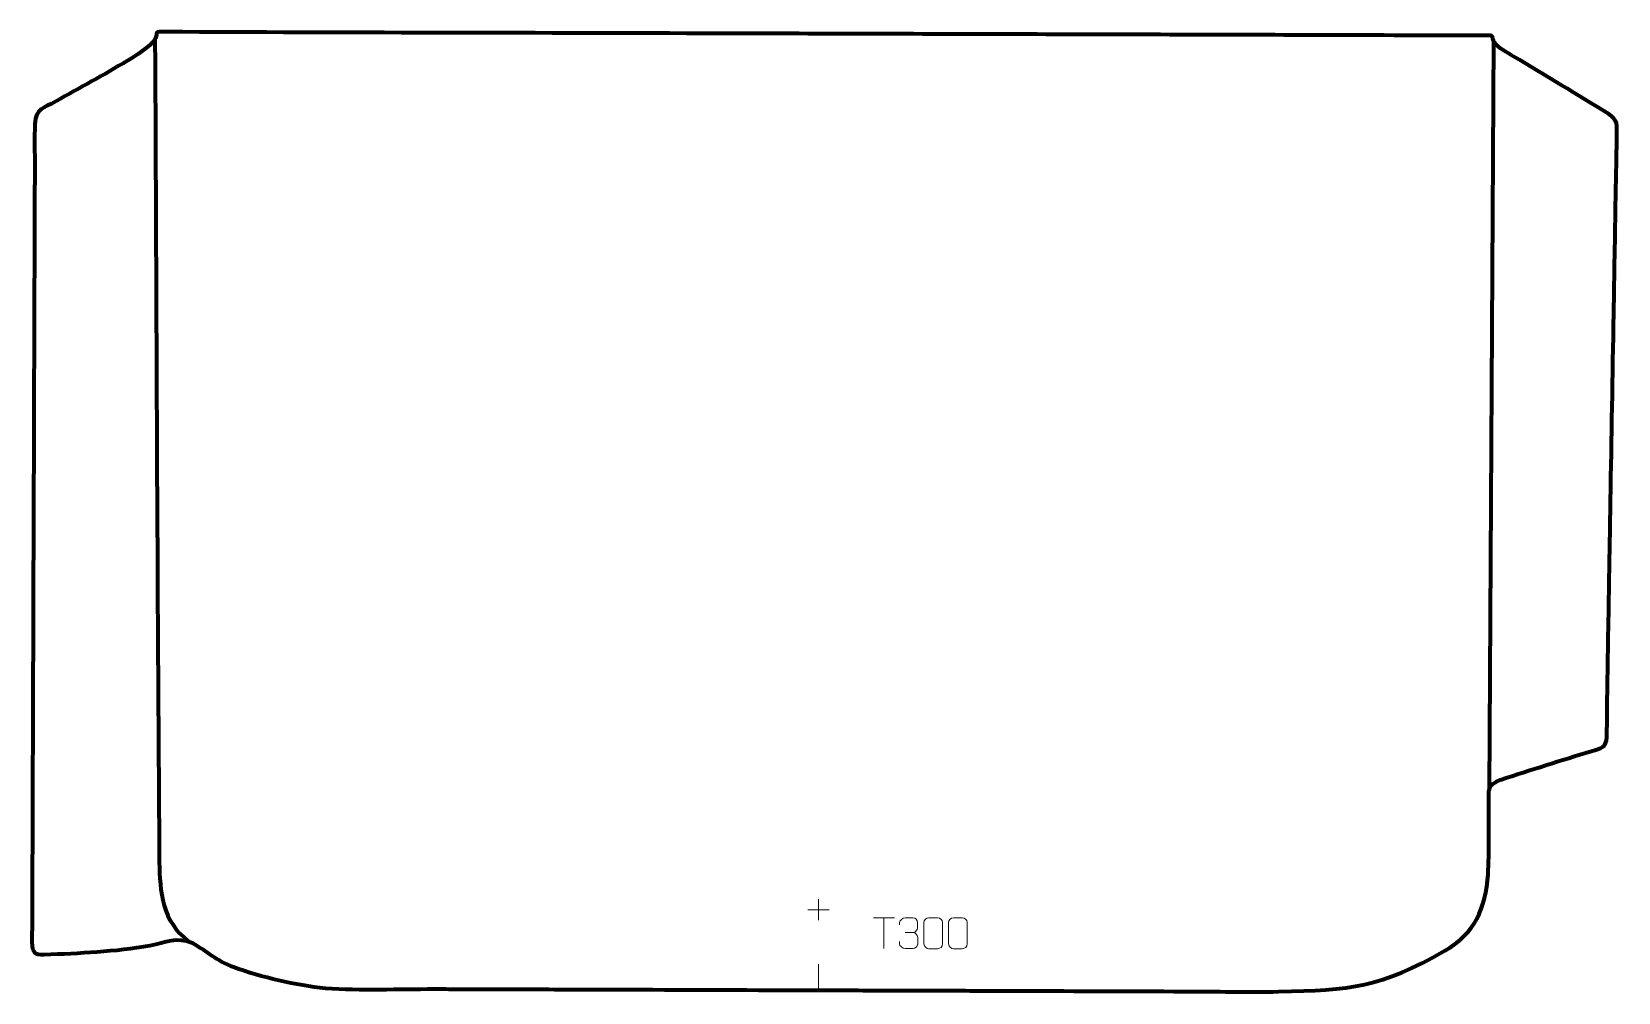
# Model space of a CAD drawing. Header units: millimetres. Extents: x 846 to 2135, y -41 to 739.
import ezdxf

# ---------------------------------------------------------------- set-up
doc = ezdxf.new("R2010")
doc.units = ezdxf.units.MM
doc.header["$MEASUREMENT"] = 0
doc.layers.add('layer 2', color=7, linetype='Continuous')
doc.layers.add('layer 3', color=7, linetype='Continuous')

msp = doc.modelspace()

# ---------------------------------------------------------------- linework, layer by layer
at = {"layer": 'layer 2', "color": 142, "lineweight": 158}
msp.add_open_spline([(946.565, 733.0674), (947.735, 511.7857), (948.309, 290.4693), (950.0418, 69.1959), (950.0418, 69.1959), (950.2395, 45.6502), (951.0585, 20.0961), (970.1912, 3.4407), (970.1912, 3.4407), (971.459, 2.3371), (972.7492, 1.2594), (974.0502, 0.1953)], degree=3, knots=[0, 0, 0, 0, 0.25, 0.25, 0.25, 0.25, 0.5, 0.5, 0.5, 0.5, 1, 1, 1, 1], dxfattribs=at)
msp.add_open_spline([(2034.0228, 732.0263), (2034.0228, 732.0263), (2030.6159, 123.2146), (2030.6159, 123.2146)], degree=3, dxfattribs=at)
at = {"layer": 'layer 2', "color": 142, "lineweight": 9}
for points in [[(1477.0486, 26.0671), (1477.0486, 26.0671), (1494.2469, 26.0671), (1494.2469, 26.0671)], [(1485.6477, 34.6663), (1485.6477, 34.6663), (1485.6477, 17.468), (1485.6477, 17.468)], [(1530.2314, 19.4512), (1530.2314, 19.4512), (1547.2636, 19.4512), (1547.2636, 19.4512)], [(1538.7477, -5.5447), (1538.7477, -5.5447), (1538.7477, 19.4749), (1538.7477, 19.4749)], [(1556.1386, 7.5138), (1556.1386, 7.5138), (1562.3515, 7.5138), (1562.3515, 7.5138)], [(1485.6478, -39.3015), (1485.6478, -39.3015), (1485.6478, -18.2459), (1485.6478, -18.2459)]]:
    msp.add_open_spline(points, degree=3, dxfattribs=at)
for points, knots in [([(1551.4165, 13.7755), (1551.4165, 13.7755), (1551.4165, 15.6376), (1551.4165, 15.6376), (1551.4165, 15.6376), (1551.4022, 17.3841), (1554.0737, 19.5079), (1556.1382, 19.485), (1556.1382, 19.485), (1558.2078, 19.485), (1560.2773, 19.485), (1562.3465, 19.485), (1562.3465, 19.485), (1564.5468, 19.4939), (1566.1493, 17.6422), (1566.1938, 15.7251), (1566.1938, 15.7251), (1566.1934, 14.2862), (1566.1934, 12.8473), (1566.1938, 11.408), (1566.1938, 11.408), (1566.1451, 9.7501), (1564.5383, 7.5141), (1562.3341, 7.5242), (1562.3341, 7.5242), (1564.5437, 7.513), (1566.1559, 5.705), (1566.2101, 3.64), (1566.2101, 3.64), (1566.2097, 1.8506), (1566.2097, 0.0612), (1566.2101, -1.7287), (1566.2101, -1.7287), (1566.2201, -3.7955), (1564.1599, -5.5633), (1562.3341, -5.5552), (1562.3341, -5.5552), (1560.2634, -5.5548), (1558.1927, -5.5548), (1556.1216, -5.5552), (1556.1216, -5.5552), (1553.9472, -5.5436), (1551.4095, -3.137), (1551.391, -1.6714), (1551.391, -1.6714), (1551.391, -1.6714), (1551.391, 0.2422), (1551.391, 0.2422)], [0, 0, 0, 0, 0.076923077, 0.076923077, 0.076923077, 0.076923077, 0.153846154, 0.153846154, 0.153846154, 0.153846154, 0.230769231, 0.230769231, 0.230769231, 0.230769231, 0.307692308, 0.307692308, 0.307692308, 0.307692308, 0.384615385, 0.384615385, 0.384615385, 0.384615385, 0.461538462, 0.461538462, 0.461538462, 0.461538462, 0.538461538, 0.538461538, 0.538461538, 0.538461538, 0.615384615, 0.615384615, 0.615384615, 0.615384615, 0.692307692, 0.692307692, 0.692307692, 0.692307692, 0.769230769, 0.769230769, 0.769230769, 0.769230769, 0.846153846, 0.846153846, 0.846153846, 0.846153846, 1, 1, 1, 1]), ([(1575.2632, 19.4974), (1577.6356, 19.4974), (1580.0084, 19.4974), (1582.3811, 19.4974), (1582.3811, 19.4974), (1584.3669, 19.5331), (1586.3982, 18.0349), (1586.4254, 15.5863), (1586.4254, 15.5863), (1586.425, 9.8136), (1586.425, 4.0406), (1586.4254, -1.7328), (1586.4254, -1.7328), (1586.2829, -4.0666), (1584.572, -5.5528), (1582.3811, -5.5637), (1582.3811, -5.5637), (1580.0024, -5.5633), (1577.6238, -5.5633), (1575.2455, -5.5637), (1575.2455, -5.5637), (1573.2818, -5.6695), (1571.2701, -3.7766), (1571.2815, -1.7503), (1571.2815, -1.7503), (1571.2819, 4.0456), (1571.2819, 9.8412), (1571.2815, 15.6363), (1571.2815, 15.6363), (1571.2858, 17.784), (1573.0676, 19.511), (1575.2632, 19.4974)], [0, 0, 0, 0, 0.111111111, 0.111111111, 0.111111111, 0.111111111, 0.222222222, 0.222222222, 0.222222222, 0.222222222, 0.333333333, 0.333333333, 0.333333333, 0.333333333, 0.444444444, 0.444444444, 0.444444444, 0.444444444, 0.555555556, 0.555555556, 0.555555556, 0.555555556, 0.666666667, 0.666666667, 0.666666667, 0.666666667, 0.777777778, 0.777777778, 0.777777778, 0.777777778, 1, 1, 1, 1]), ([(1595.3161, 19.4974), (1597.6885, 19.4974), (1600.0613, 19.4974), (1602.4341, 19.4974), (1602.4341, 19.4974), (1604.4198, 19.5331), (1606.4512, 18.0349), (1606.4784, 15.5863), (1606.4784, 15.5863), (1606.478, 9.8136), (1606.478, 4.0406), (1606.4784, -1.7328), (1606.4784, -1.7328), (1606.3358, -4.0666), (1604.6249, -5.5528), (1602.4341, -5.5637), (1602.4341, -5.5637), (1600.0554, -5.5633), (1597.6767, -5.5633), (1595.2984, -5.5637), (1595.2984, -5.5637), (1593.3347, -5.6695), (1591.323, -3.7766), (1591.3344, -1.7503), (1591.3344, -1.7503), (1591.3348, 4.0456), (1591.3348, 9.8412), (1591.3344, 15.6363), (1591.3344, 15.6363), (1591.3388, 17.784), (1593.1205, 19.511), (1595.3161, 19.4974)], [0, 0, 0, 0, 0.111111111, 0.111111111, 0.111111111, 0.111111111, 0.222222222, 0.222222222, 0.222222222, 0.222222222, 0.333333333, 0.333333333, 0.333333333, 0.333333333, 0.444444444, 0.444444444, 0.444444444, 0.444444444, 0.555555556, 0.555555556, 0.555555556, 0.555555556, 0.666666667, 0.666666667, 0.666666667, 0.666666667, 0.777777778, 0.777777778, 0.777777778, 0.777777778, 1, 1, 1, 1])]:
    msp.add_open_spline(points, degree=3, knots=knots, dxfattribs=at)
at = {"layer": 'layer 3', "color": 242, "lineweight": 158}
msp.add_open_spline([(947.0566, 734.2592), (949.1894, 739.4612), (944.5684, 739.3733), (955.4923, 739.3228), (955.4923, 739.3228), (1100.9745, 738.6492), (1246.4915, 738.5116), (1391.9782, 738.1083), (1391.9782, 738.1083), (1410.7618, 738.0563), (1429.5454, 738.0041), (1448.3289, 737.9521), (1448.3289, 737.9521), (1486.5329, 737.8461), (1524.7368, 737.7401), (1562.9408, 737.6341), (1562.9408, 737.6341), (1601.1448, 737.5283), (1639.3487, 737.4223), (1677.5527, 737.3163), (1677.5527, 737.3163), (1715.7565, 737.2104), (1753.9605, 737.1044), (1792.1644, 736.9985), (1792.1644, 736.9985), (1830.3684, 736.8926), (1868.5723, 736.7866), (1906.7763, 736.6806), (1906.7763, 736.6806), (1947.8289, 736.5667), (1988.9321, 736.3094), (2029.9791, 736.3698), (2029.9791, 736.3698), (2035.0908, 736.3652), (2031.9016, 735.5413), (2034.8164, 730.6849), (2034.8164, 730.6849), (2037.4885, 726.2327), (2045.7348, 722.2438), (2050.3759, 719.4305), (2050.3759, 719.4305), (2076.0296, 703.8817), (2101.9055, 688.5352), (2127.3428, 672.6488), (2127.3428, 672.6488), (2135.3888, 667.6238), (2134.3269, 663.686), (2134.2367, 654.8725), (2134.2367, 654.8725), (2134.0664, 638.2194), (2133.6271, 621.5823), (2133.3361, 604.9326), (2133.3361, 604.9326), (2132.8015, 573.4403), (2132.2669, 541.9479), (2131.7323, 510.4555), (2131.7323, 510.4555), (2130.8736, 459.8768), (2130.0151, 409.2982), (2129.1564, 358.7196), (2129.1564, 358.7196), (2128.8379, 339.9513), (2128.5192, 321.1832), (2128.2007, 302.415), (2128.2007, 302.415), (2127.6661, 270.9226), (2127.1315, 239.4303), (2126.5968, 207.9379), (2126.5968, 207.9379), (2126.3666, 194.2429), (2126.4208, 180.3223), (2126.0582, 166.6764), (2126.0582, 166.6764), (2125.8153, 157.5294), (2121.6167, 157.4887), (2113.5677, 155.0116), (2113.5677, 155.0116), (2088.9526, 147.4264), (2064.3325, 139.6282), (2039.829, 131.6893), (2039.829, 131.6893), (2028.2417, 127.6632), (2030.2617, 122.7331), (2030.215, 111.8182), (2030.215, 111.8182), (2030.1353, 93.2097), (2030.7983, 73.2589), (2029.5754, 54.8061), (2029.5754, 54.8061), (2027.5059, 27.0515), (2019.1124, 7.0561), (1994.2837, -7.3688), (1994.2837, -7.3688), (1942.1756, -37.2884), (1918.1575, -39.0442), (1859.294, -40.4488), (1859.294, -40.4488), (1836.5684, -40.991), (1813.2385, -40.3566), (1790.4321, -40.2831), (1790.4321, -40.2831), (1747.1278, -40.1436), (1703.8235, -40.0042), (1660.5192, -39.8647), (1660.5192, -39.8647), (1642.0511, -39.8053), (1623.5832, -39.7458), (1605.1151, -39.6862), (1605.1151, -39.6862), (1592.3786, -39.6452), (1579.6421, -39.6042), (1566.9055, -39.5632), (1566.9055, -39.5632), (1555.4426, -39.5263), (1543.9796, -39.4893), (1532.5168, -39.4524), (1532.5168, -39.4524), (1513.412, -39.3909), (1494.3071, -39.3294), (1475.2023, -39.2678), (1475.2023, -39.2678), (1424.256, -39.1037), (1373.3098, -38.9397), (1322.3635, -38.7755), (1322.3635, -38.7755), (1316.3137, -38.7561), (1310.2639, -38.7366), (1304.214, -38.7171), (1304.214, -38.7171), (1279.0593, -38.6361), (1253.9046, -38.5551), (1228.7499, -38.474), (1228.7499, -38.474), (1222.7, -38.4546), (1216.6502, -38.435), (1210.6003, -38.4156), (1210.6003, -38.4156), (1204.5504, -38.3961), (1198.5005, -38.3766), (1192.4507, -38.3571), (1192.4507, -38.3571), (1186.0824, -38.3366), (1179.7142, -38.3161), (1173.3458, -38.2956), (1173.3458, -38.2956), (1144.3794, -38.2583), (1113.7917, -39.6233), (1085.0285, -37.5513), (1085.0285, -37.5513), (1061.4698, -35.2988), (1032.6678, -28.4678), (1010.3878, -20.442), (1010.3878, -20.442), (996.3589, -15.2415), (989.1411, -7.7253), (976.9584, -0.8861), (976.9584, -0.8861), (963.8181, 4.6707), (955.5982, -0.7076), (942.4201, -3.0046), (942.4201, -3.0046), (914.2716, -7.911), (885.1889, -9.2121), (856.6683, -10.2939), (856.6683, -10.2939), (848.5105, -10.6012), (846.8684, -8.9691), (846.5857, -0.3436), (846.5857, -0.3436), (846.4445, 3.9628), (846.6835, 8.3591), (846.7252, 12.6772), (846.7252, 12.6772), (846.767, 23.1884), (846.7961, 33.6998), (846.8326, 44.211), (846.8326, 44.211), (846.9438, 76.0552), (847.055, 107.8993), (847.1662, 139.7434), (847.1662, 139.7434), (847.2107, 152.481), (847.2552, 165.2187), (847.2996, 177.9563), (847.2996, 177.9563), (847.3219, 184.3252), (847.3442, 190.694), (847.3664, 197.0628), (847.3664, 197.0628), (847.3876, 203.1132), (847.4086, 209.1636), (847.4298, 215.2139), (847.4298, 215.2139), (847.5833, 259.1589), (847.7367, 303.1038), (847.8902, 347.0487), (847.8902, 347.0487), (848.067, 397.6808), (848.2438, 448.313), (848.4206, 498.9451), (848.4206, 498.9451), (848.4863, 517.7331), (848.5518, 536.5211), (848.6174, 555.3092), (848.6174, 555.3092), (848.6831, 574.0972), (848.7487, 592.8853), (848.8143, 611.6733), (848.8143, 611.6733), (848.8354, 617.7237), (848.8565, 623.7741), (848.8777, 629.8244), (848.8777, 629.8244), (848.9113, 641.2405), (848.5971, 653.1123), (848.9341, 664.4629), (848.9341, 664.4629), (850.2972, 677.8703), (855.6035, 676.9996), (866.2217, 682.9347), (866.2217, 682.9347), (885.491, 693.7057), (905.2673, 704.5433), (924.1969, 715.8412), (924.1969, 715.8412), (930.6178, 719.6734), (942.9997, 727.4319), (946.7821, 733.6873), (946.7821, 733.6873), (946.7821, 733.6873), (947.0566, 734.2592), (947.0566, 734.2592)], degree=3, knots=[0, 0, 0, 0, 0.016949153, 0.016949153, 0.016949153, 0.016949153, 0.033898305, 0.033898305, 0.033898305, 0.033898305, 0.050847458, 0.050847458, 0.050847458, 0.050847458, 0.06779661, 0.06779661, 0.06779661, 0.06779661, 0.084745763, 0.084745763, 0.084745763, 0.084745763, 0.101694915, 0.101694915, 0.101694915, 0.101694915, 0.118644068, 0.118644068, 0.118644068, 0.118644068, 0.13559322, 0.13559322, 0.13559322, 0.13559322, 0.152542373, 0.152542373, 0.152542373, 0.152542373, 0.169491525, 0.169491525, 0.169491525, 0.169491525, 0.186440678, 0.186440678, 0.186440678, 0.186440678, 0.203389831, 0.203389831, 0.203389831, 0.203389831, 0.220338983, 0.220338983, 0.220338983, 0.220338983, 0.237288136, 0.237288136, 0.237288136, 0.237288136, 0.254237288, 0.254237288, 0.254237288, 0.254237288, 0.271186441, 0.271186441, 0.271186441, 0.271186441, 0.288135593, 0.288135593, 0.288135593, 0.288135593, 0.305084746, 0.305084746, 0.305084746, 0.305084746, 0.322033898, 0.322033898, 0.322033898, 0.322033898, 0.338983051, 0.338983051, 0.338983051, 0.338983051, 0.355932203, 0.355932203, 0.355932203, 0.355932203, 0.372881356, 0.372881356, 0.372881356, 0.372881356, 0.389830508, 0.389830508, 0.389830508, 0.389830508, 0.406779661, 0.406779661, 0.406779661, 0.406779661, 0.423728814, 0.423728814, 0.423728814, 0.423728814, 0.440677966, 0.440677966, 0.440677966, 0.440677966, 0.457627119, 0.457627119, 0.457627119, 0.457627119, 0.474576271, 0.474576271, 0.474576271, 0.474576271, 0.491525424, 0.491525424, 0.491525424, 0.491525424, 0.508474576, 0.508474576, 0.508474576, 0.508474576, 0.525423729, 0.525423729, 0.525423729, 0.525423729, 0.542372881, 0.542372881, 0.542372881, 0.542372881, 0.559322034, 0.559322034, 0.559322034, 0.559322034, 0.576271186, 0.576271186, 0.576271186, 0.576271186, 0.593220339, 0.593220339, 0.593220339, 0.593220339, 0.610169492, 0.610169492, 0.610169492, 0.610169492, 0.627118644, 0.627118644, 0.627118644, 0.627118644, 0.644067797, 0.644067797, 0.644067797, 0.644067797, 0.661016949, 0.661016949, 0.661016949, 0.661016949, 0.677966102, 0.677966102, 0.677966102, 0.677966102, 0.694915254, 0.694915254, 0.694915254, 0.694915254, 0.711864407, 0.711864407, 0.711864407, 0.711864407, 0.728813559, 0.728813559, 0.728813559, 0.728813559, 0.745762712, 0.745762712, 0.745762712, 0.745762712, 0.762711864, 0.762711864, 0.762711864, 0.762711864, 0.779661017, 0.779661017, 0.779661017, 0.779661017, 0.796610169, 0.796610169, 0.796610169, 0.796610169, 0.813559322, 0.813559322, 0.813559322, 0.813559322, 0.830508475, 0.830508475, 0.830508475, 0.830508475, 0.847457627, 0.847457627, 0.847457627, 0.847457627, 0.86440678, 0.86440678, 0.86440678, 0.86440678, 0.881355932, 0.881355932, 0.881355932, 0.881355932, 0.898305085, 0.898305085, 0.898305085, 0.898305085, 0.915254237, 0.915254237, 0.915254237, 0.915254237, 0.93220339, 0.93220339, 0.93220339, 0.93220339, 0.949152542, 0.949152542, 0.949152542, 0.949152542, 0.966101695, 0.966101695, 0.966101695, 0.966101695, 1, 1, 1, 1], dxfattribs=at)

doc.saveas('drawing.dxf')
